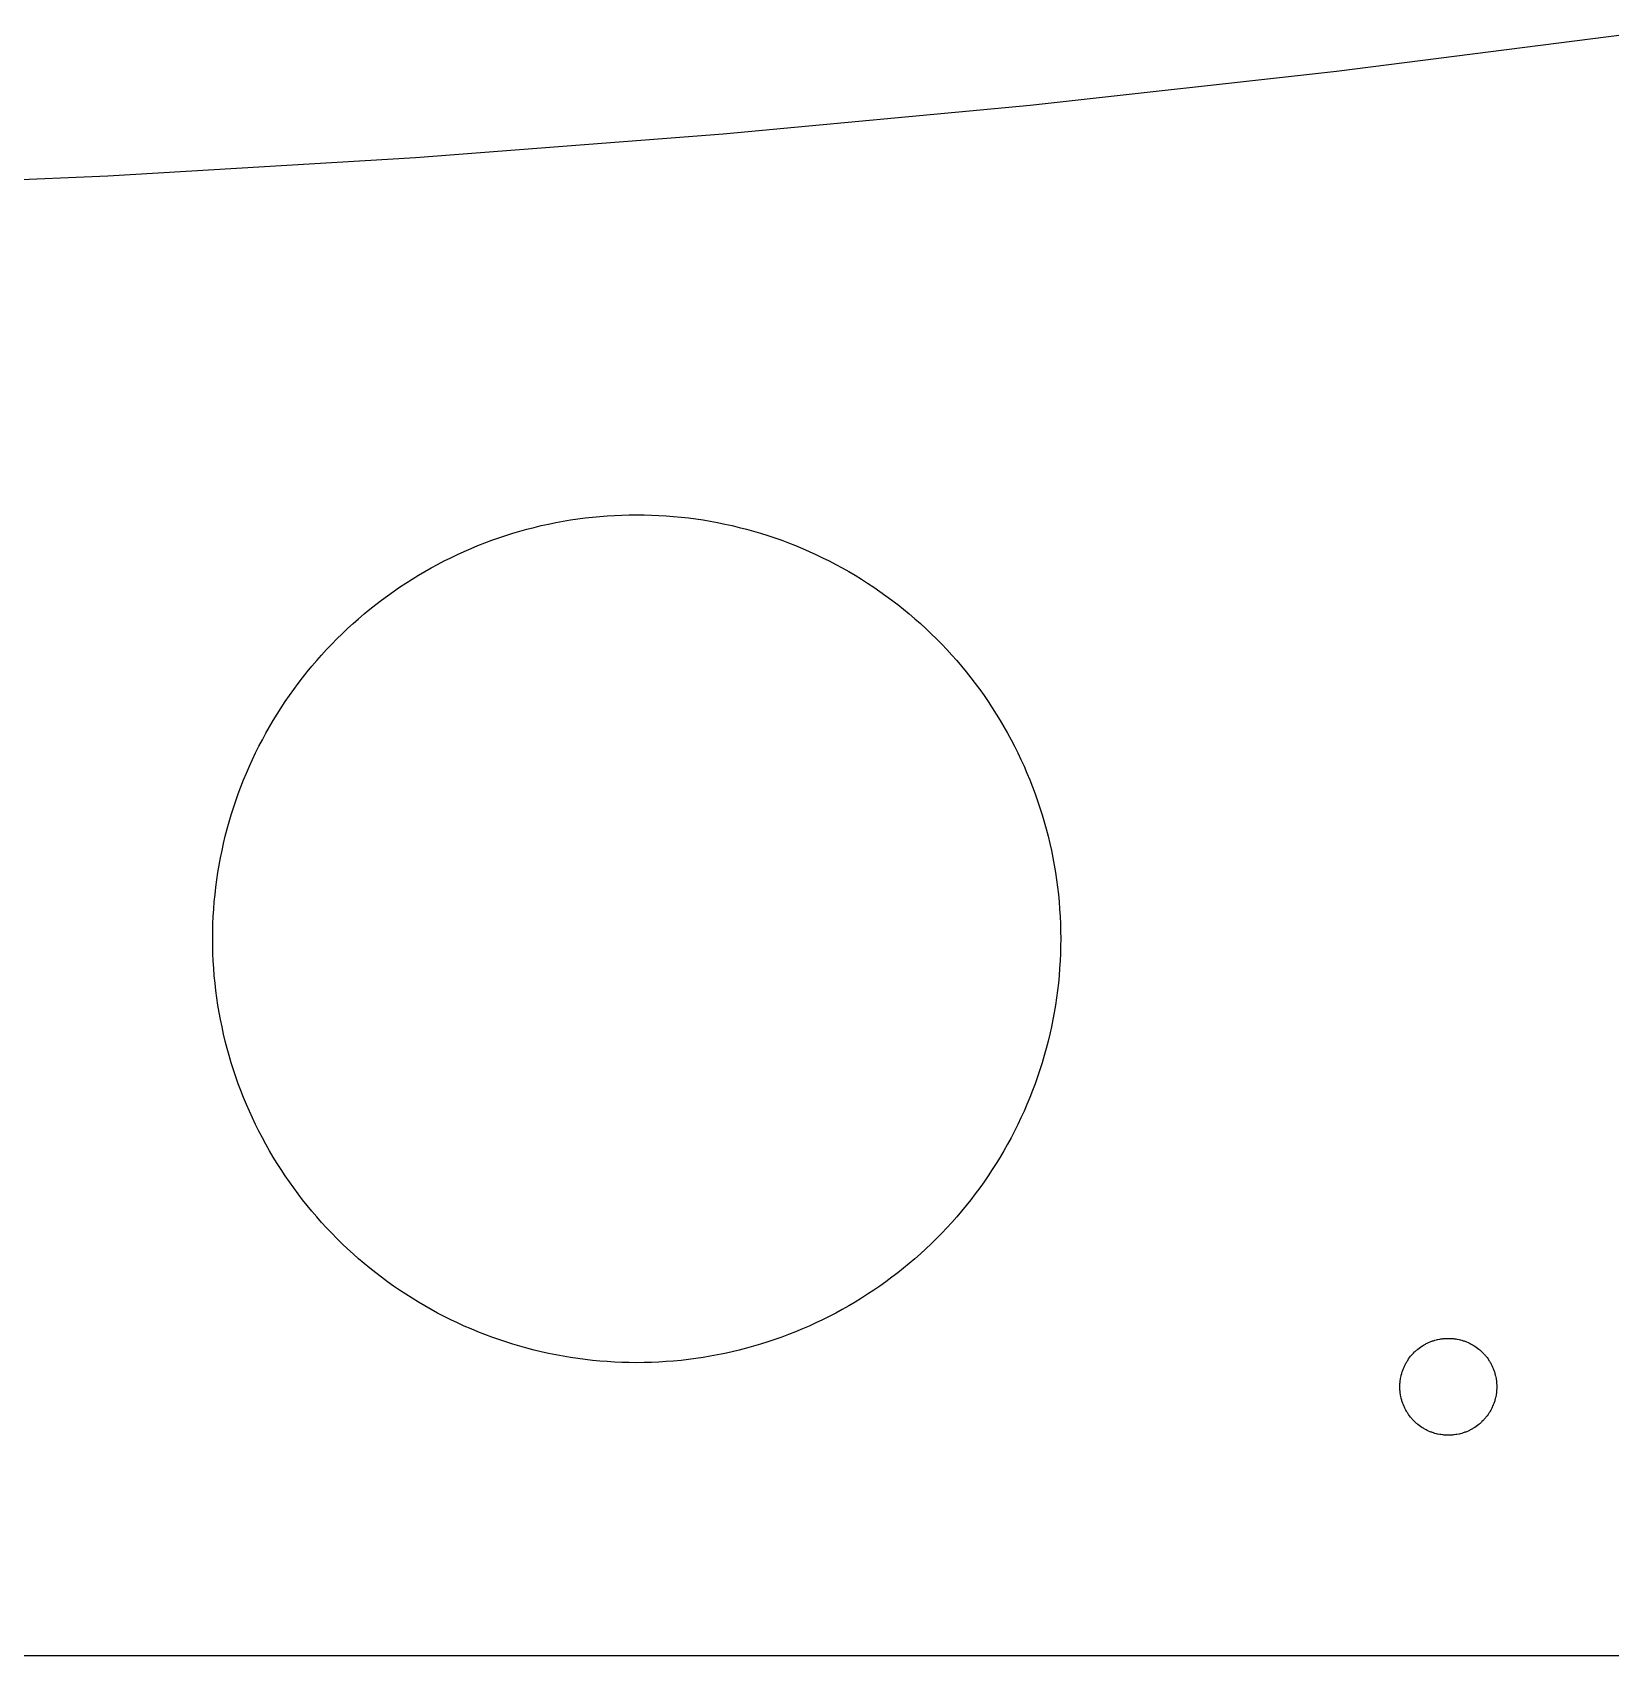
# Model space of a CAD drawing. Header units: metres. Extents: x 0 to 334, y 0 to 488.
# Drawn here: x 202.1 to 267.2, y 10.9 to 77.9 of the extents above; entities that cross this region are included whole.
import ezdxf

# ---------------------------------------------------------------- set-up
doc = ezdxf.new("R2010")
doc.units = ezdxf.units.M

msp = doc.modelspace()

# ---------------------------------------------------------------- linework, layer by layer
for p, q in [((268.516, 77.9023), (255.891, 76.2861)), ((255.891, 76.2861), (243.239, 74.8848)), ((243.239, 74.8848), (230.566, 73.6982)), ((230.566, 73.6982), (217.875, 72.7275)), ((217.875, 72.7275), (205.169, 71.9717)), ((205.169, 71.9717), (192.452, 71.4316)), ((223.361, 57.6123), (223.661, 57.6738)), ((223.661, 57.6738), (223.961, 57.7295)), ((223.961, 57.7295), (224.263, 57.7793)), ((224.263, 57.7793), (224.564, 57.8242)), ((224.564, 57.8242), (224.867, 57.8643)), ((224.867, 57.8643), (225.171, 57.8994)), ((225.171, 57.8994), (225.475, 57.9287)), ((225.475, 57.9287), (225.779, 57.9521)), ((225.779, 57.9521), (226.084, 57.9707)), ((226.084, 57.9707), (226.39, 57.9844)), ((226.39, 57.9844), (226.694, 57.9922)), ((226.694, 57.9922), (227, 57.9951)), ((227, 57.9951), (227.306, 57.9922)), ((227.306, 57.9922), (227.61, 57.9844)), ((227.61, 57.9844), (227.916, 57.9707)), ((227.916, 57.9707), (228.221, 57.9521)), ((228.221, 57.9521), (228.525, 57.9287)), ((228.525, 57.9287), (228.829, 57.8994)), ((228.829, 57.8994), (229.133, 57.8643)), ((229.133, 57.8643), (229.436, 57.8242)), ((229.436, 57.8242), (229.737, 57.7793)), ((229.737, 57.7793), (230.039, 57.7295)), ((230.039, 57.7295), (230.339, 57.6738)), ((230.339, 57.6738), (230.639, 57.6123)), ((221.015, 56.9395), (221.303, 57.042)), ((221.303, 57.042), (221.592, 57.1387)), ((221.592, 57.1387), (221.884, 57.2305)), ((221.884, 57.2305), (222.177, 57.3174)), ((222.177, 57.3174), (222.471, 57.3984)), ((222.471, 57.3984), (222.767, 57.4756)), ((222.767, 57.4756), (223.063, 57.5469)), ((223.063, 57.5469), (223.361, 57.6123)), ((230.639, 57.6123), (230.937, 57.5469)), ((230.937, 57.5469), (231.233, 57.4756)), ((231.233, 57.4756), (231.529, 57.3984)), ((231.529, 57.3984), (231.823, 57.3174)), ((231.823, 57.3174), (232.116, 57.2305)), ((232.116, 57.2305), (232.408, 57.1387)), ((232.408, 57.1387), (232.697, 57.042)), ((232.697, 57.042), (232.985, 56.9395)), ((219.328, 56.2236), (219.604, 56.3555)), ((219.604, 56.3555), (219.882, 56.4824)), ((219.882, 56.4824), (220.162, 56.6035)), ((220.162, 56.6035), (220.444, 56.7207)), ((220.444, 56.7207), (220.729, 56.833)), ((220.729, 56.833), (221.015, 56.9395)), ((232.985, 56.9395), (233.271, 56.833)), ((233.271, 56.833), (233.556, 56.7207)), ((233.556, 56.7207), (233.838, 56.6035)), ((233.838, 56.6035), (234.118, 56.4824)), ((234.118, 56.4824), (234.396, 56.3555)), ((234.396, 56.3555), (234.672, 56.2236)), ((217.987, 55.4951), (218.25, 55.6504)), ((218.25, 55.6504), (218.516, 55.8008)), ((218.516, 55.8008), (218.784, 55.9463)), ((218.784, 55.9463), (219.055, 56.0879)), ((219.055, 56.0879), (219.328, 56.2236)), ((234.672, 56.2236), (234.945, 56.0879)), ((234.945, 56.0879), (235.216, 55.9463)), ((235.216, 55.9463), (235.484, 55.8008)), ((235.484, 55.8008), (235.75, 55.6504)), ((235.75, 55.6504), (236.013, 55.4951)), ((216.963, 54.8301), (217.214, 55.0029)), ((217.214, 55.0029), (217.469, 55.1719)), ((217.469, 55.1719), (217.727, 55.3359)), ((217.727, 55.3359), (217.987, 55.4951)), ((236.013, 55.4951), (236.273, 55.3359)), ((236.273, 55.3359), (236.531, 55.1719)), ((236.531, 55.1719), (236.786, 55.0029)), ((236.786, 55.0029), (237.037, 54.8301)), ((215.987, 54.0947), (216.226, 54.2852)), ((216.226, 54.2852), (216.468, 54.4707)), ((216.468, 54.4707), (216.714, 54.6523)), ((216.714, 54.6523), (216.963, 54.8301)), ((237.037, 54.8301), (237.286, 54.6523)), ((237.286, 54.6523), (237.532, 54.4707)), ((237.532, 54.4707), (237.774, 54.2852)), ((237.774, 54.2852), (238.013, 54.0947)), ((215.29, 53.5), (215.519, 53.7021)), ((215.519, 53.7021), (215.751, 53.9004)), ((215.751, 53.9004), (215.987, 54.0947)), ((238.013, 54.0947), (238.249, 53.9004)), ((238.249, 53.9004), (238.481, 53.7021)), ((238.481, 53.7021), (238.71, 53.5)), ((214.626, 52.8691), (214.844, 53.083)), ((214.844, 53.083), (215.065, 53.2939)), ((215.065, 53.2939), (215.29, 53.5)), ((238.71, 53.5), (238.935, 53.2939)), ((238.935, 53.2939), (239.156, 53.083)), ((239.156, 53.083), (239.374, 52.8691)), ((213.995, 52.2051), (214.201, 52.4297)), ((214.201, 52.4297), (214.411, 52.6514)), ((214.411, 52.6514), (214.626, 52.8691)), ((239.374, 52.8691), (239.589, 52.6514)), ((239.589, 52.6514), (239.799, 52.4297)), ((239.799, 52.4297), (240.005, 52.2051)), ((213.4, 51.5078), (213.594, 51.7441)), ((213.594, 51.7441), (213.793, 51.9756)), ((213.793, 51.9756), (213.995, 52.2051)), ((240.005, 52.2051), (240.207, 51.9756)), ((240.207, 51.9756), (240.406, 51.7441)), ((240.406, 51.7441), (240.6, 51.5078)), ((212.842, 50.7812), (213.023, 51.0264)), ((213.023, 51.0264), (213.21, 51.2695)), ((213.21, 51.2695), (213.4, 51.5078)), ((240.6, 51.5078), (240.79, 51.2695)), ((240.79, 51.2695), (240.977, 51.0264)), ((240.977, 51.0264), (241.158, 50.7812)), ((212.323, 50.0264), (212.492, 50.2812)), ((212.492, 50.2812), (212.665, 50.5322)), ((212.665, 50.5322), (212.842, 50.7812)), ((241.158, 50.7812), (241.335, 50.5322)), ((241.335, 50.5322), (241.508, 50.2812)), ((241.508, 50.2812), (241.677, 50.0264)), ((212, 49.5078), (212.159, 49.7686)), ((212.159, 49.7686), (212.323, 50.0264)), ((241.677, 50.0264), (241.841, 49.7686)), ((241.841, 49.7686), (242, 49.5078)), ((211.549, 48.7109), (211.694, 48.9795)), ((211.694, 48.9795), (211.845, 49.2451)), ((211.845, 49.2451), (212, 49.5078)), ((242, 49.5078), (242.155, 49.2451)), ((242.155, 49.2451), (242.306, 48.9795)), ((242.306, 48.9795), (242.451, 48.7109)), ((211.271, 48.166), (211.407, 48.4395)), ((211.407, 48.4395), (211.549, 48.7109)), ((242.451, 48.7109), (242.593, 48.4395)), ((242.593, 48.4395), (242.729, 48.166)), ((210.892, 47.333), (211.013, 47.6133)), ((211.013, 47.6133), (211.14, 47.8906)), ((211.14, 47.8906), (211.271, 48.166)), ((242.729, 48.166), (242.86, 47.8906)), ((242.86, 47.8906), (242.987, 47.6133)), ((242.987, 47.6133), (243.108, 47.333)), ((210.662, 46.7666), (210.774, 47.0508)), ((210.774, 47.0508), (210.892, 47.333)), ((243.108, 47.333), (243.226, 47.0508)), ((243.226, 47.0508), (243.338, 46.7666)), ((210.453, 46.1924), (210.556, 46.4805)), ((210.556, 46.4805), (210.662, 46.7666)), ((243.338, 46.7666), (243.444, 46.4805)), ((243.444, 46.4805), (243.547, 46.1924)), ((210.178, 45.3184), (210.265, 45.6113)), ((210.265, 45.6113), (210.356, 45.9023)), ((210.356, 45.9023), (210.453, 46.1924)), ((243.547, 46.1924), (243.644, 45.9023)), ((243.644, 45.9023), (243.735, 45.6113)), ((243.735, 45.6113), (243.822, 45.3184)), ((210.02, 44.7285), (210.097, 45.0244)), ((210.097, 45.0244), (210.178, 45.3184)), ((243.822, 45.3184), (243.903, 45.0244)), ((243.903, 45.0244), (243.98, 44.7285)), ((209.883, 44.1338), (209.948, 44.4316)), ((209.948, 44.4316), (210.02, 44.7285)), ((243.98, 44.7285), (244.052, 44.4316)), ((244.052, 44.4316), (244.117, 44.1338)), ((209.766, 43.5342), (209.821, 43.834)), ((209.821, 43.834), (209.883, 44.1338)), ((244.117, 44.1338), (244.179, 43.834)), ((244.179, 43.834), (244.234, 43.5342)), ((209.631, 42.6279), (209.67, 42.9307)), ((209.67, 42.9307), (209.716, 43.2324)), ((209.716, 43.2324), (209.766, 43.5342)), ((244.234, 43.5342), (244.284, 43.2324)), ((244.284, 43.2324), (244.33, 42.9307)), ((244.33, 42.9307), (244.369, 42.6279)), ((209.566, 42.0205), (209.596, 42.3242)), ((209.596, 42.3242), (209.631, 42.6279)), ((244.369, 42.6279), (244.404, 42.3242)), ((244.404, 42.3242), (244.434, 42.0205)), ((209.524, 41.4111), (209.543, 41.7158)), ((209.543, 41.7158), (209.566, 42.0205)), ((244.434, 42.0205), (244.457, 41.7158)), ((244.457, 41.7158), (244.476, 41.4111)), ((209.503, 40.8008), (209.511, 41.1055)), ((209.511, 41.1055), (209.524, 41.4111)), ((244.476, 41.4111), (244.489, 41.1055)), ((244.489, 41.1055), (244.497, 40.8008)), ((209.5, 40.4951), (209.503, 40.8008)), ((209.503, 40.1895), (209.5, 40.4951)), ((244.497, 40.8008), (244.5, 40.4951)), ((244.5, 40.4951), (244.497, 40.1895)), ((209.511, 39.8838), (209.503, 40.1895)), ((209.524, 39.5791), (209.511, 39.8838)), ((209.543, 39.2744), (209.524, 39.5791)), ((244.476, 39.5791), (244.457, 39.2744)), ((244.489, 39.8838), (244.476, 39.5791)), ((244.497, 40.1895), (244.489, 39.8838)), ((209.566, 38.9697), (209.543, 39.2744)), ((209.596, 38.666), (209.566, 38.9697)), ((244.434, 38.9697), (244.404, 38.666)), ((244.457, 39.2744), (244.434, 38.9697)), ((209.631, 38.3623), (209.596, 38.666)), ((209.67, 38.0596), (209.631, 38.3623)), ((244.369, 38.3623), (244.33, 38.0596)), ((244.404, 38.666), (244.369, 38.3623)), ((209.716, 37.7578), (209.67, 38.0596)), ((209.766, 37.4561), (209.716, 37.7578)), ((244.284, 37.7578), (244.234, 37.4561)), ((244.33, 38.0596), (244.284, 37.7578)), ((209.821, 37.1562), (209.766, 37.4561)), ((209.883, 36.8564), (209.821, 37.1562)), ((209.948, 36.5586), (209.883, 36.8564)), ((244.117, 36.8564), (244.052, 36.5586)), ((244.179, 37.1562), (244.117, 36.8564)), ((244.234, 37.4561), (244.179, 37.1562)), ((210.02, 36.2617), (209.948, 36.5586)), ((210.097, 35.9658), (210.02, 36.2617)), ((243.98, 36.2617), (243.903, 35.9658)), ((244.052, 36.5586), (243.98, 36.2617)), ((210.178, 35.6709), (210.097, 35.9658)), ((210.265, 35.3789), (210.178, 35.6709)), ((243.822, 35.6709), (243.735, 35.3789)), ((243.903, 35.9658), (243.822, 35.6709)), ((210.356, 35.0869), (210.265, 35.3789)), ((210.453, 34.7979), (210.356, 35.0869)), ((243.644, 35.0869), (243.547, 34.7979)), ((243.735, 35.3789), (243.644, 35.0869)), ((210.556, 34.5098), (210.453, 34.7979)), ((210.662, 34.2236), (210.556, 34.5098)), ((210.774, 33.9395), (210.662, 34.2236)), ((243.338, 34.2236), (243.226, 33.9395)), ((243.444, 34.5098), (243.338, 34.2236)), ((243.547, 34.7979), (243.444, 34.5098)), ((210.892, 33.6572), (210.774, 33.9395)), ((211.013, 33.377), (210.892, 33.6572)), ((243.108, 33.6572), (242.987, 33.377)), ((243.226, 33.9395), (243.108, 33.6572)), ((211.14, 33.0996), (211.013, 33.377)), ((211.271, 32.8232), (211.14, 33.0996)), ((242.86, 33.0996), (242.729, 32.8232)), ((242.987, 33.377), (242.86, 33.0996)), ((211.407, 32.5498), (211.271, 32.8232)), ((211.549, 32.2793), (211.407, 32.5498)), ((211.694, 32.0107), (211.549, 32.2793)), ((242.451, 32.2793), (242.306, 32.0107)), ((242.593, 32.5498), (242.451, 32.2793)), ((242.729, 32.8232), (242.593, 32.5498)), ((211.845, 31.7451), (211.694, 32.0107)), ((212, 31.4814), (211.845, 31.7451)), ((242.155, 31.7451), (242, 31.4814)), ((242.306, 32.0107), (242.155, 31.7451)), ((212.159, 31.2217), (212, 31.4814)), ((212.323, 30.9639), (212.159, 31.2217)), ((212.492, 30.709), (212.323, 30.9639)), ((241.677, 30.9639), (241.508, 30.709)), ((241.841, 31.2217), (241.677, 30.9639)), ((242, 31.4814), (241.841, 31.2217)), ((212.665, 30.457), (212.492, 30.709)), ((212.842, 30.209), (212.665, 30.457)), ((213.023, 29.9629), (212.842, 30.209)), ((241.158, 30.209), (240.977, 29.9629)), ((241.335, 30.457), (241.158, 30.209)), ((241.508, 30.709), (241.335, 30.457)), ((213.21, 29.7207), (213.023, 29.9629)), ((213.4, 29.4814), (213.21, 29.7207)), ((213.594, 29.2461), (213.4, 29.4814)), ((240.6, 29.4814), (240.406, 29.2461)), ((240.79, 29.7207), (240.6, 29.4814)), ((240.977, 29.9629), (240.79, 29.7207)), ((213.793, 29.0137), (213.594, 29.2461)), ((213.995, 28.7852), (213.793, 29.0137)), ((240.207, 29.0137), (240.005, 28.7852)), ((240.406, 29.2461), (240.207, 29.0137)), ((214.201, 28.5596), (213.995, 28.7852)), ((214.411, 28.3389), (214.201, 28.5596)), ((214.626, 28.1211), (214.411, 28.3389)), ((239.589, 28.3389), (239.374, 28.1211)), ((239.799, 28.5596), (239.589, 28.3389)), ((240.005, 28.7852), (239.799, 28.5596)), ((214.844, 27.9062), (214.626, 28.1211)), ((215.065, 27.6963), (214.844, 27.9062)), ((215.29, 27.4902), (215.065, 27.6963)), ((215.519, 27.2871), (215.29, 27.4902)), ((238.71, 27.4902), (238.481, 27.2871)), ((238.935, 27.6963), (238.71, 27.4902)), ((239.156, 27.9062), (238.935, 27.6963)), ((239.374, 28.1211), (239.156, 27.9062)), ((215.751, 27.0889), (215.519, 27.2871)), ((215.987, 26.8945), (215.751, 27.0889)), ((216.226, 26.7051), (215.987, 26.8945)), ((238.013, 26.8945), (237.774, 26.7051)), ((238.249, 27.0889), (238.013, 26.8945)), ((238.481, 27.2871), (238.249, 27.0889)), ((216.468, 26.5186), (216.226, 26.7051)), ((216.714, 26.3369), (216.468, 26.5186)), ((216.963, 26.1602), (216.714, 26.3369)), ((217.214, 25.9873), (216.963, 26.1602)), ((237.037, 26.1602), (236.786, 25.9873)), ((237.286, 26.3369), (237.037, 26.1602)), ((237.532, 26.5186), (237.286, 26.3369)), ((237.774, 26.7051), (237.532, 26.5186)), ((217.469, 25.8184), (217.214, 25.9873)), ((217.727, 25.6543), (217.469, 25.8184)), ((217.987, 25.4941), (217.727, 25.6543)), ((218.25, 25.3398), (217.987, 25.4941)), ((236.013, 25.4941), (235.75, 25.3398)), ((236.273, 25.6543), (236.013, 25.4941)), ((236.531, 25.8184), (236.273, 25.6543)), ((236.786, 25.9873), (236.531, 25.8184)), ((218.516, 25.1895), (218.25, 25.3398)), ((218.784, 25.043), (218.516, 25.1895)), ((219.055, 24.9023), (218.784, 25.043)), ((219.328, 24.7656), (219.055, 24.9023)), ((234.945, 24.9023), (234.672, 24.7656)), ((235.216, 25.043), (234.945, 24.9023)), ((235.484, 25.1895), (235.216, 25.043)), ((235.75, 25.3398), (235.484, 25.1895)), ((219.604, 24.6348), (219.328, 24.7656)), ((219.882, 24.5078), (219.604, 24.6348)), ((220.162, 24.3857), (219.882, 24.5078)), ((220.444, 24.2695), (220.162, 24.3857)), ((220.729, 24.1572), (220.444, 24.2695)), ((221.015, 24.0508), (220.729, 24.1572)), ((233.271, 24.1572), (232.985, 24.0508)), ((233.556, 24.2695), (233.271, 24.1572)), ((233.838, 24.3857), (233.556, 24.2695)), ((234.118, 24.5078), (233.838, 24.3857)), ((234.396, 24.6348), (234.118, 24.5078)), ((234.672, 24.7656), (234.396, 24.6348)), ((221.303, 23.9482), (221.015, 24.0508)), ((221.592, 23.8516), (221.303, 23.9482)), ((221.884, 23.7598), (221.592, 23.8516)), ((222.177, 23.6729), (221.884, 23.7598)), ((222.471, 23.5908), (222.177, 23.6729)), ((222.767, 23.5146), (222.471, 23.5908)), ((223.063, 23.4434), (222.767, 23.5146)), ((231.233, 23.5146), (230.937, 23.4434)), ((231.529, 23.5908), (231.233, 23.5146)), ((231.823, 23.6729), (231.529, 23.5908)), ((232.116, 23.7598), (231.823, 23.6729)), ((232.408, 23.8516), (232.116, 23.7598)), ((232.697, 23.9482), (232.408, 23.8516)), ((232.985, 24.0508), (232.697, 23.9482)), ((259.11, 23.4385), (259.136, 23.4629)), ((259.136, 23.4629), (259.162, 23.4863)), ((259.162, 23.4863), (259.188, 23.5098)), ((259.188, 23.5098), (259.215, 23.5322)), ((259.215, 23.5322), (259.241, 23.5547)), ((259.241, 23.5547), (259.296, 23.5977)), ((259.296, 23.5977), (259.353, 23.6387)), ((259.353, 23.6387), (259.411, 23.6777)), ((259.411, 23.6777), (259.44, 23.6963)), ((259.44, 23.6963), (259.47, 23.7139)), ((259.47, 23.7139), (259.5, 23.7324)), ((259.5, 23.7324), (259.53, 23.749)), ((259.53, 23.749), (259.562, 23.7656)), ((259.562, 23.7656), (259.592, 23.7822)), ((259.592, 23.7822), (259.623, 23.7979)), ((259.623, 23.7979), (259.654, 23.8125)), ((259.654, 23.8125), (259.687, 23.8271)), ((259.687, 23.8271), (259.751, 23.8545)), ((259.751, 23.8545), (259.783, 23.8672)), ((259.783, 23.8672), (259.816, 23.8789)), ((259.816, 23.8789), (259.849, 23.8906)), ((259.849, 23.8906), (259.882, 23.9023)), ((259.882, 23.9023), (259.915, 23.9131)), ((259.915, 23.9131), (259.948, 23.9229)), ((259.948, 23.9229), (260.017, 23.9404)), ((260.017, 23.9404), (260.05, 23.9492)), ((260.05, 23.9492), (260.152, 23.9697)), ((260.152, 23.9697), (260.188, 23.9756)), ((260.188, 23.9756), (260.256, 23.9854)), ((260.256, 23.9854), (260.291, 23.9893)), ((260.291, 23.9893), (260.326, 23.9922)), ((260.326, 23.9922), (260.36, 23.9951)), ((260.36, 23.9951), (260.431, 23.999)), ((260.431, 23.999), (260.465, 24)), ((260.465, 24), (260.535, 24)), ((260.535, 24), (260.569, 23.999)), ((260.569, 23.999), (260.64, 23.9951)), ((260.64, 23.9951), (260.674, 23.9922)), ((260.674, 23.9922), (260.709, 23.9893)), ((260.709, 23.9893), (260.744, 23.9854)), ((260.744, 23.9854), (260.812, 23.9756)), ((260.812, 23.9756), (260.848, 23.9697)), ((260.848, 23.9697), (260.95, 23.9492)), ((260.95, 23.9492), (260.983, 23.9404)), ((260.983, 23.9404), (261.052, 23.9229)), ((261.052, 23.9229), (261.085, 23.9131)), ((261.085, 23.9131), (261.118, 23.9023)), ((261.118, 23.9023), (261.151, 23.8906)), ((261.151, 23.8906), (261.184, 23.8789)), ((261.184, 23.8789), (261.217, 23.8672)), ((261.217, 23.8672), (261.249, 23.8545)), ((261.249, 23.8545), (261.313, 23.8271)), ((261.313, 23.8271), (261.346, 23.8125)), ((261.346, 23.8125), (261.377, 23.7979)), ((261.377, 23.7979), (261.408, 23.7822)), ((261.408, 23.7822), (261.438, 23.7656)), ((261.438, 23.7656), (261.47, 23.749)), ((261.47, 23.749), (261.5, 23.7324)), ((261.5, 23.7324), (261.53, 23.7139)), ((261.53, 23.7139), (261.56, 23.6963)), ((261.56, 23.6963), (261.589, 23.6777)), ((261.589, 23.6777), (261.647, 23.6387)), ((261.647, 23.6387), (261.704, 23.5977)), ((261.704, 23.5977), (261.759, 23.5547)), ((261.759, 23.5547), (261.785, 23.5322)), ((261.785, 23.5322), (261.812, 23.5098)), ((261.812, 23.5098), (261.838, 23.4863)), ((261.838, 23.4863), (261.864, 23.4629)), ((261.864, 23.4629), (261.89, 23.4385)), ((223.361, 23.377), (223.063, 23.4434)), ((223.661, 23.3164), (223.361, 23.377)), ((223.961, 23.2607), (223.661, 23.3164)), ((224.263, 23.2109), (223.961, 23.2607)), ((224.564, 23.165), (224.263, 23.2109)), ((224.867, 23.125), (224.564, 23.165)), ((225.171, 23.0908), (224.867, 23.125)), ((225.475, 23.0615), (225.171, 23.0908)), ((225.779, 23.0381), (225.475, 23.0615)), ((226.084, 23.0186), (225.779, 23.0381)), ((226.39, 23.0059), (226.084, 23.0186)), ((226.694, 22.998), (226.39, 23.0059)), ((227, 22.9951), (226.694, 22.998)), ((227.306, 22.998), (227, 22.9951)), ((227.61, 23.0059), (227.306, 22.998)), ((227.916, 23.0186), (227.61, 23.0059)), ((228.221, 23.0381), (227.916, 23.0186)), ((228.525, 23.0615), (228.221, 23.0381)), ((228.829, 23.0908), (228.525, 23.0615)), ((229.133, 23.125), (228.829, 23.0908)), ((229.436, 23.165), (229.133, 23.125)), ((229.737, 23.2109), (229.436, 23.165)), ((230.039, 23.2607), (229.737, 23.2109)), ((230.339, 23.3164), (230.039, 23.2607)), ((230.639, 23.377), (230.339, 23.3164)), ((230.937, 23.4434), (230.639, 23.377)), ((258.646, 22.749), (258.673, 22.8135)), ((258.673, 22.8135), (258.688, 22.8457)), ((258.688, 22.8457), (258.702, 22.877)), ((258.702, 22.877), (258.718, 22.9082)), ((258.718, 22.9082), (258.734, 22.9385)), ((258.734, 22.9385), (258.751, 22.9697)), ((258.751, 22.9697), (258.768, 23)), ((258.768, 23), (258.786, 23.0303)), ((258.786, 23.0303), (258.804, 23.0596)), ((258.804, 23.0596), (258.822, 23.0889)), ((258.822, 23.0889), (258.861, 23.1475)), ((258.861, 23.1475), (258.902, 23.2041)), ((258.902, 23.2041), (258.945, 23.2588)), ((258.945, 23.2588), (258.968, 23.2852)), ((258.968, 23.2852), (258.99, 23.3125)), ((258.99, 23.3125), (259.014, 23.3379)), ((259.014, 23.3379), (259.037, 23.3643)), ((259.037, 23.3643), (259.062, 23.3896)), ((259.062, 23.3896), (259.11, 23.4385)), ((261.89, 23.4385), (261.938, 23.3896)), ((261.938, 23.3896), (261.963, 23.3643)), ((261.963, 23.3643), (261.986, 23.3379)), ((261.986, 23.3379), (262.01, 23.3125)), ((262.01, 23.3125), (262.032, 23.2852)), ((262.032, 23.2852), (262.055, 23.2588)), ((262.055, 23.2588), (262.098, 23.2041)), ((262.098, 23.2041), (262.139, 23.1475)), ((262.139, 23.1475), (262.178, 23.0889)), ((262.178, 23.0889), (262.196, 23.0596)), ((262.196, 23.0596), (262.214, 23.0303)), ((262.214, 23.0303), (262.232, 23)), ((262.232, 23), (262.249, 22.9697)), ((262.249, 22.9697), (262.266, 22.9385)), ((262.266, 22.9385), (262.282, 22.9082)), ((262.282, 22.9082), (262.298, 22.877)), ((262.298, 22.877), (262.312, 22.8457)), ((262.312, 22.8457), (262.327, 22.8135)), ((262.327, 22.8135), (262.354, 22.749)), ((258.501, 22.0693), (258.505, 22.1396)), ((258.505, 22.1396), (258.508, 22.1738)), ((258.508, 22.1738), (258.511, 22.209)), ((258.511, 22.209), (258.515, 22.2441)), ((258.515, 22.2441), (258.524, 22.3125)), ((258.524, 22.3125), (258.53, 22.3477)), ((258.53, 22.3477), (258.551, 22.4502)), ((258.551, 22.4502), (258.56, 22.4834)), ((258.56, 22.4834), (258.577, 22.5518)), ((258.577, 22.5518), (258.587, 22.585)), ((258.587, 22.585), (258.598, 22.6182)), ((258.598, 22.6182), (258.609, 22.6514)), ((258.609, 22.6514), (258.621, 22.6836)), ((258.621, 22.6836), (258.633, 22.7168)), ((258.633, 22.7168), (258.646, 22.749)), ((262.354, 22.749), (262.367, 22.7168)), ((262.367, 22.7168), (262.379, 22.6836)), ((262.379, 22.6836), (262.391, 22.6514)), ((262.391, 22.6514), (262.402, 22.6182)), ((262.402, 22.6182), (262.413, 22.585)), ((262.413, 22.585), (262.423, 22.5518)), ((262.423, 22.5518), (262.44, 22.4834)), ((262.44, 22.4834), (262.449, 22.4502)), ((262.449, 22.4502), (262.47, 22.3477)), ((262.47, 22.3477), (262.476, 22.3125)), ((262.476, 22.3125), (262.485, 22.2441)), ((262.485, 22.2441), (262.489, 22.209)), ((262.489, 22.209), (262.492, 22.1738)), ((262.492, 22.1738), (262.495, 22.1396)), ((262.495, 22.1396), (262.499, 22.0693)), ((258.5, 22.0352), (258.501, 22.0693)), ((258.5, 21.9648), (258.5, 22.0352)), ((258.501, 21.9307), (258.5, 21.9648)), ((258.505, 21.8604), (258.501, 21.9307)), ((258.508, 21.8262), (258.505, 21.8604)), ((258.511, 21.791), (258.508, 21.8262)), ((258.515, 21.7559), (258.511, 21.791)), ((258.524, 21.6875), (258.515, 21.7559)), ((258.53, 21.6523), (258.524, 21.6875)), ((258.551, 21.5498), (258.53, 21.6523)), ((258.56, 21.5166), (258.551, 21.5498)), ((258.577, 21.4482), (258.56, 21.5166)), ((258.587, 21.415), (258.577, 21.4482)), ((262.423, 21.4482), (262.413, 21.415)), ((262.44, 21.5166), (262.423, 21.4482)), ((262.449, 21.5498), (262.44, 21.5166)), ((262.47, 21.6523), (262.449, 21.5498)), ((262.476, 21.6875), (262.47, 21.6523)), ((262.485, 21.7559), (262.476, 21.6875)), ((262.489, 21.791), (262.485, 21.7559)), ((262.492, 21.8262), (262.489, 21.791)), ((262.495, 21.8604), (262.492, 21.8262)), ((262.499, 21.9307), (262.495, 21.8604)), ((262.499, 22.0693), (262.5, 22.0352)), ((262.5, 21.9648), (262.499, 21.9307)), ((262.5, 22.0352), (262.5, 21.9648)), ((258.598, 21.3818), (258.587, 21.415)), ((258.609, 21.3486), (258.598, 21.3818)), ((258.621, 21.3164), (258.609, 21.3486)), ((258.633, 21.2832), (258.621, 21.3164)), ((258.646, 21.251), (258.633, 21.2832)), ((258.673, 21.1865), (258.646, 21.251)), ((258.688, 21.1543), (258.673, 21.1865)), ((258.702, 21.123), (258.688, 21.1543)), ((258.718, 21.0918), (258.702, 21.123)), ((258.734, 21.0615), (258.718, 21.0918)), ((258.751, 21.0303), (258.734, 21.0615)), ((258.768, 21), (258.751, 21.0303)), ((258.786, 20.9697), (258.768, 21)), ((258.804, 20.9404), (258.786, 20.9697)), ((258.822, 20.9111), (258.804, 20.9404)), ((258.861, 20.8525), (258.822, 20.9111)), ((258.902, 20.7959), (258.861, 20.8525)), ((258.945, 20.7412), (258.902, 20.7959)), ((262.098, 20.7959), (262.055, 20.7412)), ((262.139, 20.8525), (262.098, 20.7959)), ((262.178, 20.9111), (262.139, 20.8525)), ((262.196, 20.9404), (262.178, 20.9111)), ((262.214, 20.9697), (262.196, 20.9404)), ((262.232, 21), (262.214, 20.9697)), ((262.249, 21.0303), (262.232, 21)), ((262.266, 21.0615), (262.249, 21.0303)), ((262.282, 21.0918), (262.266, 21.0615)), ((262.298, 21.123), (262.282, 21.0918)), ((262.312, 21.1543), (262.298, 21.123)), ((262.327, 21.1865), (262.312, 21.1543)), ((262.354, 21.251), (262.327, 21.1865)), ((262.367, 21.2832), (262.354, 21.251)), ((262.379, 21.3164), (262.367, 21.2832)), ((262.391, 21.3486), (262.379, 21.3164)), ((262.402, 21.3818), (262.391, 21.3486)), ((262.413, 21.415), (262.402, 21.3818)), ((258.968, 20.7148), (258.945, 20.7412)), ((258.99, 20.6875), (258.968, 20.7148)), ((259.014, 20.6621), (258.99, 20.6875)), ((259.037, 20.6357), (259.014, 20.6621)), ((259.062, 20.6104), (259.037, 20.6357)), ((259.11, 20.5615), (259.062, 20.6104)), ((259.136, 20.5371), (259.11, 20.5615)), ((259.162, 20.5137), (259.136, 20.5371)), ((259.188, 20.4902), (259.162, 20.5137)), ((259.215, 20.4678), (259.188, 20.4902)), ((259.241, 20.4453), (259.215, 20.4678)), ((259.296, 20.4023), (259.241, 20.4453)), ((259.353, 20.3613), (259.296, 20.4023)), ((259.411, 20.3223), (259.353, 20.3613)), ((259.44, 20.3037), (259.411, 20.3223)), ((259.47, 20.2861), (259.44, 20.3037)), ((259.5, 20.2676), (259.47, 20.2861)), ((259.53, 20.251), (259.5, 20.2676)), ((259.562, 20.2344), (259.53, 20.251)), ((259.592, 20.2178), (259.562, 20.2344)), ((259.623, 20.2021), (259.592, 20.2178)), ((259.654, 20.1875), (259.623, 20.2021)), ((259.687, 20.1729), (259.654, 20.1875)), ((259.751, 20.1455), (259.687, 20.1729)), ((259.783, 20.1328), (259.751, 20.1455)), ((259.816, 20.1211), (259.783, 20.1328)), ((259.849, 20.1094), (259.816, 20.1211)), ((259.882, 20.0977), (259.849, 20.1094)), ((261.151, 20.1094), (261.118, 20.0977)), ((261.184, 20.1211), (261.151, 20.1094)), ((261.217, 20.1328), (261.184, 20.1211)), ((261.249, 20.1455), (261.217, 20.1328)), ((261.313, 20.1729), (261.249, 20.1455)), ((261.346, 20.1875), (261.313, 20.1729)), ((261.377, 20.2021), (261.346, 20.1875)), ((261.408, 20.2178), (261.377, 20.2021)), ((261.438, 20.2344), (261.408, 20.2178)), ((261.47, 20.251), (261.438, 20.2344)), ((261.5, 20.2676), (261.47, 20.251)), ((261.53, 20.2861), (261.5, 20.2676)), ((261.56, 20.3037), (261.53, 20.2861)), ((261.589, 20.3223), (261.56, 20.3037)), ((261.647, 20.3613), (261.589, 20.3223)), ((261.704, 20.4023), (261.647, 20.3613)), ((261.759, 20.4453), (261.704, 20.4023)), ((261.785, 20.4678), (261.759, 20.4453)), ((261.812, 20.4902), (261.785, 20.4678)), ((261.838, 20.5137), (261.812, 20.4902)), ((261.864, 20.5371), (261.838, 20.5137)), ((261.89, 20.5615), (261.864, 20.5371)), ((261.938, 20.6104), (261.89, 20.5615)), ((261.963, 20.6357), (261.938, 20.6104)), ((261.986, 20.6621), (261.963, 20.6357)), ((262.01, 20.6875), (261.986, 20.6621)), ((262.032, 20.7148), (262.01, 20.6875)), ((262.055, 20.7412), (262.032, 20.7148)), ((259.915, 20.0869), (259.882, 20.0977)), ((259.948, 20.0771), (259.915, 20.0869)), ((260.017, 20.0596), (259.948, 20.0771)), ((260.05, 20.0508), (260.017, 20.0596)), ((260.152, 20.0303), (260.05, 20.0508)), ((260.188, 20.0244), (260.152, 20.0303)), ((260.256, 20.0146), (260.188, 20.0244)), ((260.291, 20.0107), (260.256, 20.0146)), ((260.326, 20.0078), (260.291, 20.0107)), ((260.36, 20.0049), (260.326, 20.0078)), ((260.431, 20.001), (260.36, 20.0049)), ((260.465, 20), (260.431, 20.001)), ((260.535, 20), (260.465, 20)), ((260.569, 20.001), (260.535, 20)), ((260.64, 20.0049), (260.569, 20.001)), ((260.674, 20.0078), (260.64, 20.0049)), ((260.709, 20.0107), (260.674, 20.0078)), ((260.744, 20.0146), (260.709, 20.0107)), ((260.812, 20.0244), (260.744, 20.0146)), ((260.848, 20.0303), (260.812, 20.0244)), ((260.95, 20.0508), (260.848, 20.0303)), ((260.983, 20.0596), (260.95, 20.0508)), ((261.052, 20.0771), (260.983, 20.0596)), ((261.085, 20.0869), (261.052, 20.0771)), ((261.118, 20.0977), (261.085, 20.0869)), ((44.0156, 10.9072), (289.984, 10.9072))]:
    msp.add_line(p, q)

doc.saveas('drawing.dxf')
